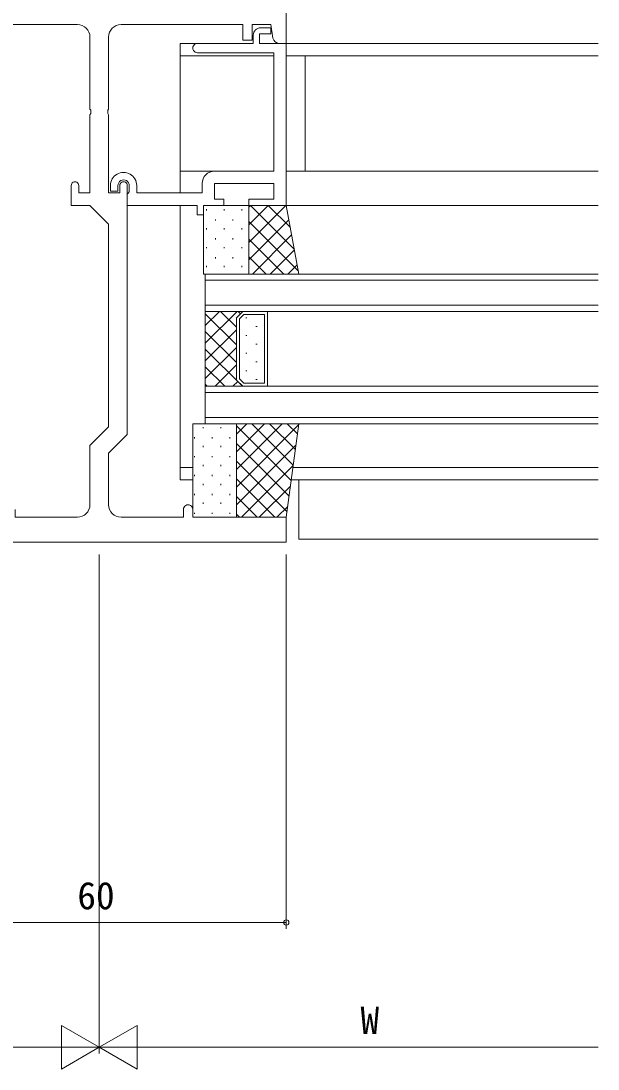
# Model space of a CAD drawing. Units: millimetres, scale not verified. Extents: x -567 to 567, y -403 to 403.
# Drawn here: x 344.7 to 437.3, y -255 to -86.9 of the extents above; entities that cross this region are included whole.
import ezdxf
from ezdxf.enums import TextEntityAlignment as Align

# ---------------------------------------------------------------- set-up
doc = ezdxf.new("R2010")
doc.units = ezdxf.units.MM
doc.header["$LTSCALE"] = 2
for name, color, linetype, lineweight in [('0-1_USER1', 2, 'Continuous', 9), ('0-2_YKK_ZWAK', 4, 'Continuous', 9), ('0-4_YKK_12', 6, 'Continuous', 9), ('0-5_YKK_13', 7, 'Continuous', 9)]:
    doc.layers.add(name, color=color, linetype=linetype, lineweight=lineweight)
doc.styles.add('ＭＳ ゴシック', font='')
doc.styles.get('ＭＳ ゴシック').set_extended_font_data('MS Gothic')

msp = doc.modelspace()

# ---------------------------------------------------------------- linework, layer by layer
at = {"layer": '0-1_USER1'}
for p, q in [((370.274, -90.48), (370.274, -114.48)), ((373.024, -90.48), (370.274, -90.48)), ((437.274, -90.48), (387.074, -90.48)), ((385.274, -92.48), (370.274, -92.48)), ((437.274, -92.48), (387.274, -92.48)), ((384.974, -110.98), (370.274, -110.98)), ((437.274, -110.98), (387.274, -110.98)), ((370.274, -116.48), (370.274, -160.48)), ((437.274, -116.48), (386.974, -116.48)), ((374.274, -128.48), (437.274, -128.48)), ((437.274, -132.48), (374.274, -132.48)), ((374.274, -135.753), (376.546, -133.48)), ((374.274, -138.581), (379.375, -133.48)), ((379.274, -138.85), (374.274, -133.85)), ((379.274, -136.021), (376.733, -133.48)), ((379.918, -133.837), (379.561, -133.48)), ((384.274, -145.48), (384.274, -133.48)), ((380.758, -134.5), (380.958, -134.5)), ((382.373, -135.915), (382.573, -135.915)), ((374.274, -141.409), (379.274, -136.409)), ((379.274, -141.678), (374.274, -136.678)), ((380.758, -137.33), (380.958, -137.33)), ((374.274, -144.238), (379.274, -139.238)), ((380.247, -145.48), (374.274, -139.507)), ((382.373, -138.745), (382.573, -138.745)), ((380.758, -140.16), (380.958, -140.16)), ((377.419, -145.48), (374.274, -142.335)), ((375.86, -145.48), (379.274, -142.066)), ((382.373, -141.575), (382.573, -141.575)), ((380.758, -142.99), (380.958, -142.99)), ((382.373, -144.405), (382.573, -144.405)), ((374.591, -145.48), (374.274, -145.164)), ((378.689, -145.48), (379.481, -144.687)), ((374.274, -146.48), (437.274, -146.48)), ((437.274, -150.48), (374.274, -150.48)), ((372.274, -158.48), (370.274, -158.48)), ((437.274, -158.48), (388.341, -158.48)), ((372.274, -160.48), (370.274, -160.48)), ((437.274, -160.48), (388.074, -160.48))]:
    msp.add_line(p, q, dxfattribs=at)
for points in [[(437.274, -133.48), (374.274, -133.48), (374.274, -127.48), (437.274, -127.48)], [(383.774, -144.98), (383.774, -133.98), (380.481, -133.98), (379.774, -134.687), (379.774, -144.273)], [(383.774, -144.98), (380.481, -144.98), (379.774, -144.273)], [(437.274, -151.48), (374.274, -151.48), (374.274, -145.48), (437.274, -145.48)], [(437.274, -169.98), (389.274, -169.98), (389.274, -160.48)]]:
    msp.add_lwpolyline(points, dxfattribs=at)
msp.add_lwpolyline([(374.274, -133.48), (380.274, -133.48), (379.274, -134.48), (379.274, -144.48), (380.274, -145.48), (374.274, -145.48)], close=True, dxfattribs=at)
at = {"layer": '0-2_YKK_ZWAK'}
for p, q in [((370.274, -92.48), (385.274, -92.48)), ((370.274, -92.48), (370.274, -110.98)), ((387.274, -92.48), (390.274, -92.48)), ((390.274, -92.48), (390.274, -110.98)), ((370.274, -110.98), (384.974, -110.98)), ((387.274, -110.98), (390.274, -110.98)), ((374.474, -117.091), (374.474, -117.291)), ((377.304, -117.091), (377.304, -117.291)), ((380.134, -117.091), (380.134, -117.291)), ((387.192, -116.48), (381.274, -122.398)), ((384.364, -116.48), (381.274, -119.57)), ((381.535, -116.48), (381.274, -116.741)), ((388.547, -123.484), (381.544, -116.48)), ((387.919, -120.027), (384.372, -116.48)), ((387.29, -116.57), (387.201, -116.48)), ((375.889, -118.706), (375.889, -118.906)), ((378.719, -118.706), (378.719, -118.906)), ((387.697, -118.804), (381.274, -125.227)), ((389.176, -126.941), (381.274, -119.039)), ((374.474, -120.121), (374.474, -120.321)), ((377.304, -120.121), (377.304, -120.321)), ((380.134, -120.121), (380.134, -120.321)), ((375.889, -121.736), (375.889, -121.936)), ((378.719, -121.736), (378.719, -121.936)), ((386.887, -127.48), (381.274, -121.867)), ((388.132, -121.197), (381.849, -127.48)), ((374.474, -123.151), (374.474, -123.351)), ((377.304, -123.151), (377.304, -123.351)), ((380.134, -123.151), (380.134, -123.351)), ((388.567, -123.591), (384.677, -127.48)), ((375.889, -124.766), (375.889, -124.966)), ((378.719, -124.766), (378.719, -124.966)), ((384.059, -127.48), (381.274, -124.696)), ((389.002, -125.984), (387.506, -127.48)), ((374.474, -126.181), (374.474, -126.381)), ((377.304, -126.181), (377.304, -126.381)), ((380.134, -126.181), (380.134, -126.381)), ((373.947, -152.223), (373.947, -152.023)), ((376.777, -152.223), (376.777, -152.023)), ((379.274, -153.171), (380.965, -151.48)), ((379.274, -155.999), (383.793, -151.48)), ((379.274, -158.828), (386.622, -151.48)), ((379.274, -161.656), (389.247, -151.683)), ((379.274, -151.825), (388.057, -160.608)), ((381.758, -151.48), (388.39, -158.112)), ((384.586, -151.48), (388.722, -155.616)), ((387.415, -151.48), (389.055, -153.121)), ((372.532, -153.838), (372.532, -153.638)), ((375.362, -153.838), (375.362, -153.638)), ((378.192, -153.838), (378.192, -153.638)), ((373.947, -155.253), (373.947, -155.053)), ((376.777, -155.253), (376.777, -155.053)), ((379.274, -154.653), (387.724, -163.103)), ((379.274, -164.485), (388.812, -154.947)), ((372.532, -156.868), (372.532, -156.668)), ((375.362, -156.868), (375.362, -156.668)), ((378.192, -156.868), (378.192, -156.668)), ((379.274, -157.482), (387.391, -165.599)), ((373.947, -158.283), (373.947, -158.083)), ((376.777, -158.283), (376.777, -158.083)), ((380.107, -166.48), (388.377, -158.21)), ((372.532, -159.898), (372.532, -159.698)), ((373.947, -161.313), (373.947, -161.113)), ((375.362, -159.898), (375.362, -159.698)), ((376.777, -161.313), (376.777, -161.113)), ((378.192, -159.898), (378.192, -159.698)), ((379.274, -160.31), (385.444, -166.48)), ((372.532, -162.928), (372.532, -162.728)), ((375.362, -162.928), (375.362, -162.728)), ((378.192, -162.928), (378.192, -162.728)), ((382.935, -166.48), (387.942, -161.474)), ((373.947, -164.343), (373.947, -164.143)), ((376.777, -164.343), (376.777, -164.143)), ((379.274, -163.139), (382.616, -166.48)), ((372.532, -165.958), (372.532, -165.758)), ((375.362, -165.958), (375.362, -165.758)), ((378.192, -165.958), (378.192, -165.758)), ((379.274, -165.967), (379.787, -166.48)), ((385.764, -166.48), (387.506, -164.738))]:
    msp.add_line(p, q, dxfattribs=at)
for points in [[(381.274, -116.48), (381.274, -127.48), (373.974, -127.48), (373.974, -116.48)], [(381.274, -127.48), (389.274, -127.48), (387.274, -116.48), (381.274, -116.48)], [(379.274, -166.48), (379.274, -151.48), (372.274, -151.48), (372.274, -166.48)], [(387.274, -166.48), (389.274, -151.48), (379.274, -151.48), (379.274, -166.48)]]:
    msp.add_lwpolyline(points, close=True, dxfattribs=at)
at = {"layer": '0-4_YKK_12'}
for p, q in [((357.274, -172.48), (357.274, -252.48)), ((357.274, -172.48), (357.274, -252.48)), ((387.274, -172.48), (387.274, -232.48)), ((327.274, -231.48), (387.274, -231.48)), ((357.274, -251.48), (351.212, -247.98)), ((351.212, -247.98), (351.212, -254.98)), ((357.274, -251.48), (363.336, -247.98)), ((363.336, -254.98), (363.336, -247.98)), ((29.274, -251.48), (350.274, -251.48)), ((357.274, -251.48), (345.15, -251.48)), ((357.274, -251.48), (351.212, -254.98)), ((357.274, -251.48), (363.336, -254.98)), ((357.274, -251.48), (369.398, -251.48)), ((437.274, -251.48), (364.274, -251.48))]:
    msp.add_line(p, q, dxfattribs=at)
msp.add_circle((387.274, -231.48), 0.425, dxfattribs=at)
at = {"layer": '0-5_YKK_13'}
for points in [[(387.274, 4.52), (387.274, -90.48), (386.121, -90.48)], [(353.774, -87.48), (334.274, -87.48), (334.274, -89.98), (332.774, -89.98), (332.774, -87.48), (329.774, -87.48), (329.413, -89.645)], [(385.135, -89.645), (384.774, -87.48), (381.774, -87.48), (381.774, -89.98), (380.274, -89.98), (380.274, -87.48), (360.774, -87.48)], [(387.274, -116.48), (387.274, -90.48), (382.974, -90.48), (382.974, -88.98), (384.774, -88.98), (384.774, -87.98), (383.174, -87.98)], [(353.974, -113.28), (353.974, -114.48), (355.774, -114.48), (355.774, -101.938), (355.894, -101.755), (355.894, -101.205), (355.774, -101.022), (355.774, -89.48)], [(358.774, -89.48), (358.774, -101.022), (358.654, -101.205), (358.654, -101.755), (358.774, -101.938), (358.774, -114.48), (360.574, -114.48), (360.574, -113.28)], [(381.974, -89.18), (381.974, -90.48), (373.024, -90.48)], [(373.024, -91.98), (385.274, -91.98), (385.274, -110.98), (375.774, -110.98)], [(355.774, -164.48), (355.774, -154.98), (358.774, -151.98), (358.774, -119.48), (355.774, -116.48), (352.774, -116.48), (352.774, -113.28)], [(361.774, -113.28), (361.774, -153.223), (358.774, -156.223), (358.774, -164.48)], [(359.074, -113.28), (359.074, -114.18), (360.274, -114.18), (360.274, -113.28)], [(362.074, -113.28), (362.074, -114.293), (361.924, -114.486), (361.774, -114.68), (361.774, -116.48), (372.974, -116.48), (372.974, -117.98), (373.974, -117.98), (373.974, -116.48), (377.274, -116.48), (377.274, -115.48), (375.774, -115.48), (375.774, -112.98), (385.274, -112.98), (385.274, -115.48), (381.274, -115.48), (381.274, -116.48), (387.274, -116.48)], [(373.774, -112.98), (373.774, -114.48), (363.274, -114.48), (363.274, -113.28)], [(372.274, -165.23), (372.274, -166.48), (387.274, -166.48), (387.274, -170.48), (327.274, -170.48), (327.274, -166.48), (342.274, -166.48), (342.274, -165.23)], [(343.774, -165.23), (343.774, -166.48), (353.774, -166.48)], [(360.774, -166.48), (370.774, -166.48), (370.774, -165.23)]]:
    msp.add_lwpolyline(points, dxfattribs=at)
for centre, radius, start, end in [((353.774, -89.48), 2, 0.00001, 89.99999), ((360.774, -89.48), 2, 90.00001, 179.99999), ((383.174, -89.18), 1.2, 90.00001, 179.99999), ((373.024, -91.23), 0.75, 89.99999, 270.00001), ((386.121, -89.48), 1, 189.46231, 270.00001), ((361.174, -113.28), 2.1, 359.99999, 180.00001), ((361.174, -113.28), 0.9, 359.99999, 180.00001), ((375.774, -112.98), 2, 90.00001, 179.99999), ((353.374, -113.28), 0.6, 359.99999, 180.00001), ((361.174, -113.28), 0.6, 359.99999, 180.00001), ((353.774, -164.48), 2, 270.00001, 359.99999), ((360.774, -164.48), 2, 180.00001, 269.99999), ((371.524, -165.23), 0.75, 359.99999, 180.00001)]:
    msp.add_arc(centre, radius, start, end, dxfattribs=at)

# ---------------------------------------------------------------- texts
at = {"layer": '0-4_YKK_12', "style": 'ＭＳ ゴシック'}
for s, p in [('60', (353.754, -230.68)), ('W', (399.174, -250.68))]:
    msp.add_text(s, height=4.399, dxfattribs=at).set_placement(p, align=Align.BOTTOM_LEFT)

doc.saveas('drawing.dxf')
